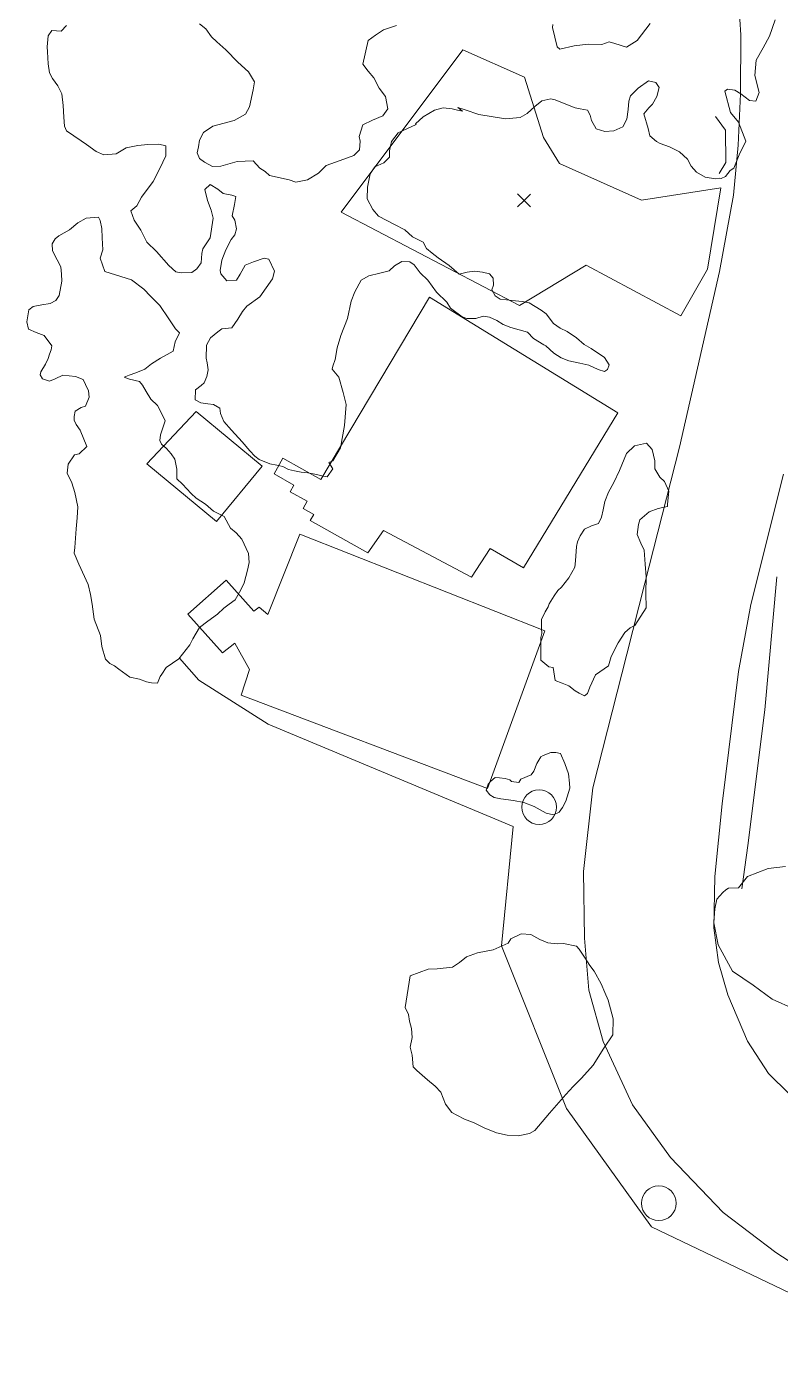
# Model space of a CAD drawing. Header units: metres. Extents: x 4652992 to 4879070, y 2074171 to 2309877.
# Drawn here: x 4653715.6 to 4653748.9, y 2306132.1 to 2306191.8 of the extents above; entities that cross this region are included whole.
import ezdxf

# ---------------------------------------------------------------- set-up
doc = ezdxf.new("R2010")
doc.units = ezdxf.units.M
doc.header["$MEASUREMENT"] = 0
doc.layers.get('0').update_dxf_attribs({"color": 4, "lineweight": 0})
for name, color, linetype, lineweight in [('Level 18', 5, 'Continuous', 0), ('Level 30', 5, 'Continuous', 0), ('Level 37', 3, 'Continuous', 0), ('Level 40', 1, 'Continuous', 0), ('Level 47', 6, 'Continuous', 0), ('Level 61', 4, 'Continuous', 0), ('Level 62', 4, 'Continuous', 0), ('Level 63', 3, 'Continuous', 0)]:
    doc.layers.add(name, color=color, linetype=linetype, lineweight=lineweight)

# ---------------------------------------------------------------- blocks, each defined once
blk = doc.blocks.new('POSTE')
at = {"color": 0, "linetype": 'ByBlock', "lineweight": -2}
blk.add_circle((0, 0), 0.77, dxfattribs=at)
blk = doc.blocks.new('COTA')
at = {"color": 0, "linetype": 'ByBlock', "lineweight": -2, "ltscale": 10}
for p, q in [((0, 0), (-1.419522, -1.408457)), ((-1.408457, 1.419522), (0, 0)), ((1.419522, 1.408457), (0, 0)), ((0, 0), (1.408457, -1.419522))]:
    blk.add_line(p, q, dxfattribs=at)

msp = doc.modelspace()

# ---------------------------------------------------------------- linework, layer by layer
at = {"layer": 'Level 18', "color": 30}
for points in [[(4653750.938367, 2306136.035529, 1413.670102), (4653748.738423, 2306137.474001, 1414.018993), (4653746.403911, 2306139.245975, 1414.381161), (4653744.071176, 2306141.673157, 1414.798949), (4653742.391749, 2306144.016379, 1415.117297), (4653741.094044, 2306146.814665, 1415.449936), (4653740.4629, 2306149.089581, 1415.671379), (4653740.265375, 2306151.388172, 1415.84282), (4653740.224737, 2306154.35458, 1416.132462), (4653740.642162, 2306158.0613, 1416.412697), (4653742.142182, 2306163.974614, 1417.06464), (4653742.934682, 2306167.118031, 1417.462828), (4653744.479277, 2306173.149602, 1418.017906), (4653745.275265, 2306176.644036, 1418.348687), (4653746.239958, 2306180.921831, 1418.729887), (4653746.857918, 2306184.310535, 1418.988005), (4653747.071575, 2306186.523703, 1419.05946), (4653747.171004, 2306188.803209, 1419.299706), (4653747.189889, 2306191.415101, 1419.608363), (4653746.875182, 2306196.184447, 1419.893928)], [(4653749.07085, 2306171.944263, 1417.813464), (4653747.639297, 2306166.171942, 1417.220197), (4653747.085617, 2306163.208763, 1416.886846), (4653746.363325, 2306157.350669, 1416.345196), (4653746.041848, 2306154.13293, 1415.923907), (4653745.990573, 2306151.851596, 1415.555717), (4653746.193775, 2306150.314801, 1415.332628), (4653746.610799, 2306148.88908, 1415.12336), (4653747.488198, 2306146.832187, 1414.929413), (4653748.419743, 2306145.397117, 1414.671893), (4653750.259442, 2306143.585624, 1414.440037)]]:
    msp.add_polyline3d(points, dxfattribs=at)
at = {"layer": 'Level 30', "color": 1, "elevation": 1420.571976, "flags": 128}
msp.add_lwpolyline([(4653727.674389, 2306169.298283), (4653738.510371, 2306165.008145), (4653735.980943, 2306158.023573), (4653725.066404, 2306162.160535), (4653725.443024, 2306163.290563), (4653724.792914, 2306164.465809), (4653724.250311, 2306164.041812), (4653722.715032, 2306165.742705), (4653724.409708, 2306167.260755), (4653725.637899, 2306165.883974), (4653725.869969, 2306166.063446), (4653726.258336, 2306165.738938), (4653727.674389, 2306169.298283)], dxfattribs=at)
at = {"layer": 'Level 30', "color": 1}
for points in [[(4653741.750047, 2306174.673016, 1421.321976), (4653737.5719, 2306167.793447, 1421.321976), (4653736.09176, 2306168.655062, 1421.721975), (4653735.261981, 2306167.381922, 1421.721975), (4653731.377656, 2306169.452321, 1421.721975), (4653730.6832, 2306168.460935, 1421.721975), (4653728.131233, 2306169.8913, 1421.271976), (4653728.284364, 2306170.164506, 1421.271976), (4653727.817518, 2306170.426171, 1421.171975), (4653727.997696, 2306170.747634, 1421.171975), (4653727.2379, 2306171.173495, 1421.171975), (4653727.403585, 2306171.4691, 1421.171975), (4653726.525514, 2306171.961254, 1421.171975), (4653726.9146, 2306172.655439, 1421.171975), (4653728.595458, 2306171.713327, 1421.371976), (4653733.414023, 2306179.796669, 1421.371976), (4653741.750047, 2306174.673016, 1421.321976)], [(4653726.00592, 2306172.305494, 1422.171975), (4653723.976182, 2306169.858364, 1422.171975), (4653720.8956, 2306172.413511, 1422.371976), (4653723.082168, 2306174.730561, 1422.371976), (4653726.00592, 2306172.305494, 1422.171975)]]:
    msp.add_polyline3d(points, dxfattribs=at)
at = {"layer": 'Level 37'}
for points in [[(4653748.780555, 2306167.40636, 1419.046634), (4653748.247331, 2306161.503844, 1419.146634), (4653747.499291, 2306155.506755, 1419.046634), (4653747.233638, 2306153.583479, 1419.046634)], [(4653756.285649, 2306132.128541, 1414.4866), (4653749.372305, 2306135.671557, 1415.7466), (4653743.231286, 2306138.609892, 1416.2466), (4653739.47692, 2306143.856123, 1417.1466), (4653736.587891, 2306151.054338, 1418.1466), (4653737.114369, 2306156.342454, 1419.4466), (4653726.271381, 2306160.875944, 1420.3466), (4653723.193228, 2306162.825406, 1420.7466), (4653722.334617, 2306163.798385, 1420.7466)]]:
    msp.add_polyline3d(points, dxfattribs=at)
at = {"layer": 'Level 40', "color": 3}
for points in [[(4653723.220792, 2306191.897467, 1428.384873), (4653723.504874, 2306191.673669, 1428.384873), (4653723.761759, 2306191.317984, 1428.384873), (4653723.993066, 2306191.105097, 1428.384873), (4653724.387389, 2306190.748453, 1428.384873), (4653724.92682, 2306190.196935, 1427.984873), (4653725.392837, 2306189.770173, 1427.384873), (4653725.665251, 2306189.327998, 1427.284872), (4653725.604291, 2306188.982128, 1427.084872), (4653725.446199, 2306188.215413, 1427.084872), (4653725.269503, 2306187.89361, 1427.084872), (4653724.757826, 2306187.612454, 1426.784872), (4653723.823555, 2306187.364573, 1426.784872), (4653723.408544, 2306187.091926, 1426.784872), (4653723.222549, 2306186.741419, 1426.284872), (4653723.188968, 2306186.4447, 1426.284872), (4653723.121451, 2306186.180614, 1425.984873), (4653723.228424, 2306185.934688, 1425.584872), (4653723.441586, 2306185.776391, 1425.084872), (4653723.801762, 2306185.585255, 1424.284872), (4653724.163707, 2306185.593394, 1424.284872), (4653724.899374, 2306185.801129, 1424.284872), (4653725.596708, 2306185.822915, 1424.284872), (4653725.892949, 2306185.512276, 1424.284872), (4653726.136843, 2306185.35097, 1424.284872), (4653726.322103, 2306185.174104, 1424.284872), (4653727.194104, 2306184.994237, 1424.384873), (4653727.491631, 2306184.878684, 1424.584872), (4653728.013662, 2306184.992076, 1424.584872), (4653728.48882, 2306185.281301, 1424.584872), (4653728.836596, 2306185.624586, 1424.584872), (4653729.614961, 2306185.906393, 1424.584872), (4653730.062757, 2306186.062846, 1424.584872), (4653730.308927, 2306186.316418, 1424.584872), (4653730.332369, 2306186.699152, 1424.584872), (4653730.290949, 2306186.901517, 1424.584872), (4653730.45349, 2306187.421537, 1424.584872), (4653730.885635, 2306187.636587, 1424.584872), (4653731.338881, 2306187.819586, 1424.584872), (4653731.5694, 2306188.131735, 1424.584872), (4653731.460748, 2306188.680167, 1424.584872), (4653731.175505, 2306189.043687, 1424.584872), (4653730.938717, 2306189.507883, 1424.584872), (4653730.695692, 2306189.807286, 1424.584872), (4653730.452675, 2306190.106678, 1424.584872), (4653730.698007, 2306191.162957, 1424.584872), (4653731.023827, 2306191.399961, 1424.584872), (4653731.37621, 2306191.631467, 1424.584872), (4653731.941126, 2306191.818996, 1424.584872)], [(4653748.71239, 2306192.075961, 1424.684873), (4653748.453385, 2306191.354671, 1424.684873), (4653748.179381, 2306190.830176, 1424.684873), (4653747.873333, 2306190.284615, 1424.684873), (4653747.813668, 2306189.611537, 1423.784872), (4653748.008206, 2306188.851805, 1423.584872), (4653747.846355, 2306188.469352, 1423.584872), (4653747.574588, 2306188.497853, 1423.584872), (4653747.192227, 2306188.798799, 1423.584872), (4653746.921165, 2306188.965797, 1423.584872), (4653746.604475, 2306189.004175, 1423.484873), (4653746.47608, 2306188.919809, 1423.484873), (4653746.732028, 2306187.975568, 1424.384873), (4653747.079543, 2306187.542169, 1424.784872), (4653747.406421, 2306186.698816, 1425.084872), (4653747.116179, 2306186.094888, 1425.084872), (4653746.884515, 2306185.50648, 1425.084872), (4653746.724415, 2306185.401277, 1425.084872), (4653746.505033, 2306185.142331, 1425.084872), (4653746.318364, 2306185.042625, 1425.084872), (4653746.235168, 2306185.059437, 1424.484873), (4653746.064692, 2306185.039333, 1424.484873), (4653745.605063, 2306185.106534, 1424.184873), (4653745.233291, 2306185.322035, 1424.184873), (4653744.984332, 2306185.595236, 1424.184873), (4653744.826116, 2306185.905062, 1424.184873), (4653744.481533, 2306186.225996, 1423.784872), (4653744.037606, 2306186.456585, 1423.684873), (4653743.622559, 2306186.597945, 1423.684873), (4653743.46275, 2306186.686683, 1423.484873), (4653743.162583, 2306186.943098, 1423.384873), (4653743.089577, 2306187.263353, 1423.384873), (4653742.890302, 2306187.914861, 1423.384873), (4653743.110278, 2306188.174462, 1423.384873), (4653743.281738, 2306188.333147, 1423.384873), (4653743.46485, 2306188.683582, 1423.384873), (4653743.573525, 2306189.077148, 1423.384873), (4653743.425374, 2306189.301955, 1423.384873), (4653743.105775, 2306189.368083, 1423.384873), (4653742.650865, 2306189.04617, 1423.384873), (4653742.302482, 2306188.70221, 1423.384873), (4653742.226614, 2306188.468275, 1423.384873), (4653742.208763, 2306188.111379, 1423.384873), (4653742.147865, 2306187.680164, 1423.384873), (4653741.964737, 2306187.329713, 1423.384873), (4653741.569256, 2306187.161905, 1423.384873), (4653741.174501, 2306187.132648, 1423.384873), (4653740.780478, 2306187.24194, 1423.384873), (4653740.579818, 2306187.61634, 1423.384873), (4653740.517067, 2306187.851236, 1423.384873), (4653740.395582, 2306188.070544, 1423.384873), (4653740.076006, 2306188.136682, 1423.384873), (4653739.860672, 2306188.18035, 1423.784872), (4653739.449212, 2306188.347711, 1424.184873), (4653738.965617, 2306188.530141, 1424.484873), (4653738.772481, 2306188.569859, 1424.584872), (4653738.378748, 2306188.483904, 1425.184873), (4653738.072794, 2306188.242836, 1425.284872), (4653737.730923, 2306187.926466, 1425.284872), (4653737.416337, 2306187.742707, 1425.284872), (4653736.767563, 2306187.683423, 1425.284872), (4653735.597518, 2306187.883202, 1425.284872), (4653734.98974, 2306188.092047, 1425.084872), (4653734.65642, 2306188.188748, 1424.984873), (4653734.866304, 2306188.034746, 1424.684873), (4653734.646346, 2306188.080372, 1424.384873), (4653734.413457, 2306188.128608, 1424.284872), (4653734.009198, 2306188.184587, 1424.284872), (4653733.625297, 2306188.070179, 1424.284872), (4653733.123351, 2306187.786333, 1424.284872), (4653732.780913, 2306187.469466, 1424.284872), (4653732.816427, 2306187.434684, 1424.484873), (4653732.021527, 2306187.073162, 1424.484873), (4653731.721402, 2306186.692273, 1424.484873), (4653731.633882, 2306186.267357, 1424.484873), (4653731.632334, 2306185.990772, 1424.484873), (4653731.386124, 2306185.73715, 1424.484873), (4653730.991392, 2306185.56966, 1424.484873), (4653730.787387, 2306185.251908, 1424.484873), (4653730.667024, 2306184.667593, 1424.484873), (4653730.642802, 2306184.146425, 1424.484873), (4653730.906247, 2306183.676441, 1424.484873), (4653731.149372, 2306183.376825, 1424.484873), (4653731.858594, 2306183.011015, 1424.784872), (4653732.30947, 2306182.77921, 1424.784872), (4653732.652717, 2306182.459902, 1424.884873), (4653733.12592, 2306182.228334, 1425.384873), (4653733.27058, 2306181.952472, 1425.684873), (4653733.52967, 2306181.732929, 1425.684873), (4653733.794226, 2306181.539896, 1425.684873), (4653734.279936, 2306181.190705, 1423.184873), (4653734.726713, 2306180.802294, 1421.584872), (4653734.962375, 2306180.864807, 1421.584872), (4653735.080206, 2306180.896063, 1421.584872), (4653735.396002, 2306180.941976, 1421.584872), (4653735.748742, 2306180.89674, 1421.584872), (4653736.069281, 2306180.83034, 1421.584872), (4653736.223305, 2306180.631434, 1421.584872), (4653736.243016, 2306180.321179, 1421.584872), (4653736.165451, 2306180.110961, 1421.284872), (4653736.321814, 2306179.8533, 1421.084872), (4653736.540437, 2306179.696576, 1421.084872), (4653736.813286, 2306179.667907, 1421.084872), (4653737.059403, 2306179.644777, 1421.084872), (4653737.524908, 2306179.604055, 1421.084872), (4653737.819009, 2306179.543126, 1421.084872), (4653738.350417, 2306179.207608, 1420.884873), (4653738.569142, 2306179.050818, 1420.884873), (4653738.898873, 2306178.620202, 1420.884873), (4653739.192356, 2306178.420045, 1420.884873), (4653739.49684, 2306178.273347, 1420.884873), (4653739.913087, 2306177.992006, 1420.884873), (4653740.26037, 2306177.688339, 1420.284872), (4653740.559672, 2306177.514725, 1420.284872), (4653741.147292, 2306177.113965, 1420.284872), (4653741.360051, 2306176.790869, 1420.284872), (4653741.289261, 2306176.582327, 1420.284872), (4653741.160144, 2306176.497476, 1420.284872), (4653740.871093, 2306176.585277, 1420.284872), (4653740.464669, 2306176.781103, 1420.284872), (4653740.055801, 2306176.867425, 1420.384873), (4653739.572094, 2306176.974042, 1420.784872), (4653739.235292, 2306177.09959, 1420.784872), (4653738.914994, 2306177.30535, 1420.784872), (4653738.563196, 2306177.629138, 1420.784872), (4653738.461687, 2306177.678048, 1420.784872), (4653738.018651, 2306177.964981, 1420.784872), (4653737.741636, 2306178.245381, 1420.784872), (4653737.372629, 2306178.349715, 1420.784872), (4653737.003629, 2306178.454046, 1420.784872), (4653736.666886, 2306178.579567, 1420.784872), (4653736.394844, 2306178.753091, 1421.184873), (4653736.070792, 2306178.908004, 1421.484873), (4653735.778482, 2306178.944947, 1421.784872), (4653735.451776, 2306178.845671, 1421.784872), (4653735.055007, 2306178.845845, 1421.884873), (4653734.848002, 2306178.922329, 1422.284872), (4653734.343963, 2306179.310403, 1422.684873), (4653734.16824, 2306179.570462, 1422.784872), (4653733.724766, 2306180.00748, 1423.684873), (4653733.335178, 2306180.536963, 1424.084872), (4653732.987543, 2306180.863244, 1424.484873), (4653732.730969, 2306181.225694, 1424.884873), (4653732.534846, 2306181.349371, 1424.884873), (4653732.178566, 2306181.367811, 1424.884873), (4653731.863714, 2306181.18389, 1424.884873), (4653731.623086, 2306180.956907, 1424.884873), (4653731.212909, 2306180.8481, 1424.884873), (4653730.717573, 2306180.729253, 1424.884873), (4653730.376153, 2306180.550834, 1424.884873), (4653730.101923, 2306180.026277, 1424.884873), (4653729.934724, 2306179.617955, 1424.884873), (4653729.77611, 2306178.84791, 1424.884873), (4653729.480297, 2306178.099208, 1424.484873), (4653729.323229, 2306177.546191, 1424.284872), (4653729.235709, 2306177.031871, 1423.984873), (4653729.123047, 2306176.740215, 1423.484873), (4653729.10111, 2306176.603974, 1423.384873), (4653729.386995, 2306176.239355, 1423.384873), (4653729.580453, 2306175.560747, 1423.384873), (4653729.721441, 2306175.031795, 1423.384873), (4653729.641521, 2306174.104392, 1423.384873), (4653729.465237, 2306173.113607, 1423.384873), (4653729.126009, 2306172.545301, 1423.384873), (4653728.944259, 2306172.471921, 1423.384873), (4653729.134612, 2306172.182527, 1423.384873), (4653728.878342, 2306171.830665, 1423.684873)], [(4653738.873411, 2306191.864919, 1425.284872), (4653738.846133, 2306191.732341, 1425.284872), (4653739.059543, 2306190.886479, 1425.284872), (4653739.175903, 2306190.779466, 1425.284872), (4653739.809624, 2306190.926825, 1424.984873), (4653740.434899, 2306190.993884, 1424.584872), (4653741.029714, 2306190.982976, 1424.384873), (4653741.367876, 2306191.107574, 1424.284872), (4653741.609249, 2306191.030694, 1424.184873), (4653742.134034, 2306190.869682, 1423.784872), (4653742.606163, 2306191.162406, 1423.484873), (4653743.171733, 2306191.907752, 1423.184873)], [(4653728.878342, 2306171.830665, 1423.684873), (4653728.638739, 2306171.880359, 1423.684873), (4653728.399138, 2306171.930052, 1423.684873), (4653728.026432, 2306172.007352, 1423.684873), (4653727.728112, 2306172.041468, 1423.684873), (4653727.43528, 2306172.102202, 1423.684873), (4653727.169072, 2306172.157414, 1423.684873), (4653726.919321, 2306172.292477, 1423.684873), (4653726.65312, 2306172.347687, 1423.684873), (4653726.333685, 2306172.413937, 1423.684873), (4653725.870995, 2306172.59316, 1423.684873), (4653725.679986, 2306172.743789, 1423.684873), (4653725.4522, 2306172.985302, 1423.684873), (4653725.11876, 2306173.387481, 1423.684873), (4653724.642093, 2306173.9026, 1423.684873), (4653724.3032, 2306174.278128, 1423.684873), (4653724.15611, 2306174.641622, 1423.684873), (4653724.120153, 2306174.871068, 1423.684873), (4653723.849339, 2306175.038215, 1423.684873), (4653723.595148, 2306175.068073, 1423.884873), (4653723.283386, 2306175.112341, 1424.184873), (4653723.033916, 2306175.247244, 1424.184873), (4653723.041857, 2306175.68919, 1424.184873), (4653723.303924, 2306175.884369, 1424.184873), (4653723.437697, 2306175.995252, 1424.184873), (4653723.551178, 2306176.27668, 1424.184873), (4653723.611475, 2306176.569129, 1424.184873), (4653723.565408, 2306176.883621, 1424.184873), (4653723.524008, 2306177.086253, 1424.184873), (4653723.532757, 2306177.666572, 1424.184873), (4653723.710371, 2306177.990112, 1424.184873), (4653724.042037, 2306178.253995, 1424.184873), (4653724.207869, 2306178.385936, 1424.184873), (4653724.653158, 2306178.424758, 1423.784872), (4653724.927146, 2306178.811752, 1423.784872), (4653725.136949, 2306179.156568, 1423.784872), (4653725.324815, 2306179.394984, 1423.784872), (4653725.897987, 2306179.806366, 1423.984873), (4653726.451216, 2306180.606629, 1423.984873), (4653726.549054, 2306180.946757, 1423.984873), (4653726.296443, 2306181.470372, 1423.984873), (4653726.083666, 2306181.514455, 1423.984873), (4653725.623545, 2306181.356209, 1423.684873), (4653725.243461, 2306181.210283, 1423.484873), (4653725.02742, 2306180.809661, 1423.384873), (4653724.860577, 2306180.538983, 1423.384873), (4653724.439294, 2306180.515278, 1423.384873), (4653724.169217, 2306180.820989, 1423.384873), (4653724.14341, 2306180.965083, 1423.384873), (4653724.210071, 2306181.422998, 1423.384873), (4653724.3887, 2306181.885447, 1423.384873), (4653724.628159, 2306182.340219, 1423.784872), (4653724.783918, 2306182.557504, 1423.784872), (4653724.865349, 2306182.817911, 1423.784872), (4653724.784471, 2306183.19948, 1424.184873), (4653724.670115, 2306183.392611, 1424.484873), (4653724.774167, 2306183.897247, 1424.484873), (4653724.830967, 2306184.248254, 1424.784872), (4653724.650533, 2306184.313306, 1424.784872), (4653724.278722, 2306184.390316, 1424.784872), (4653724.040518, 2306184.578047, 1424.784872), (4653723.696091, 2306184.787775, 1424.784872), (4653723.455451, 2306184.560834, 1424.784872), (4653723.574838, 2306184.065563, 1424.784872), (4653723.737212, 2306183.64441, 1424.784872), (4653723.830866, 2306183.29284, 1424.784872), (4653723.700972, 2306182.421329, 1425.984873), (4653723.379627, 2306181.935315, 1425.984873), (4653723.335911, 2306181.72333, 1425.984873), (4653723.306958, 2306181.314866, 1425.984873), (4653723.114305, 2306181.050838, 1425.984873), (4653722.885029, 2306180.877291, 1425.984873), (4653722.412536, 2306180.86467, 1425.984873), (4653722.17397, 2306180.914105, 1425.984873), (4653721.8682, 2306181.190926, 1425.484873), (4653721.320446, 2306181.816933, 1424.584872), (4653720.893912, 2306182.233479, 1424.284872), (4653720.63145, 2306182.753627, 1423.884873), (4653720.335932, 2306183.202952, 1423.884873), (4653720.181458, 2306183.620689, 1423.684873), (4653720.449143, 2306183.842525, 1423.684873), (4653720.664454, 2306184.213849, 1423.684873), (4653721.174991, 2306184.916859, 1424.184873), (4653721.474377, 2306185.494523, 1424.484873), (4653721.74142, 2306186.050568, 1424.784872), (4653721.742657, 2306186.302837, 1425.284872), (4653721.737223, 2306186.50016, 1425.684873), (4653721.419058, 2306186.566048, 1425.684873), (4653720.933945, 2306186.558006, 1425.984873), (4653720.492708, 2306186.514082, 1426.384873), (4653719.986744, 2306186.400257, 1426.684873), (4653719.533345, 2306186.137887, 1426.984873), (4653718.997328, 2306186.089196, 1427.684873), (4653718.654908, 2306186.245975, 1428.084872), (4653718.219428, 2306186.557136, 1428.184873), (4653717.99248, 2306186.716478, 1428.484873), (4653717.339895, 2306187.154188, 1428.484873), (4653717.246079, 2306187.366151, 1428.484873), (4653717.216775, 2306187.75728, 1428.484873), (4653717.188315, 2306188.285736, 1428.484873), (4653717.128024, 2306188.79326, 1428.484873), (4653716.955903, 2306189.158913, 1428.484873), (4653716.720127, 2306189.482733, 1428.484873), (4653716.579003, 2306189.73195, 1428.484873), (4653716.523328, 2306190.128464, 1428.484873), (4653716.494885, 2306190.656817, 1428.484873), (4653716.485687, 2306190.8787, 1428.484873), (4653716.530948, 2306191.364271, 1428.484873), (4653716.690937, 2306191.606113, 1428.484873), (4653717.097572, 2306191.576937, 1428.484873), (4653717.342152, 2306191.828764, 1428.484873)], [(4653722.306541, 2306163.762744, 1422.584872), (4653721.754351, 2306163.382456, 1422.084872), (4653721.554831, 2306163.08975, 1422.084872), (4653721.487893, 2306162.983336, 1421.884873), (4653721.359846, 2306162.689977, 1421.584872), (4653721.099692, 2306162.702567, 1421.284872), (4653720.885875, 2306162.746967, 1421.284872), (4653720.57618, 2306162.867039, 1421.284872), (4653720.148562, 2306162.955836, 1421.284872), (4653719.65732, 2306163.312221, 1421.984873), (4653719.465792, 2306163.463385, 1421.984873), (4653719.259378, 2306163.566391, 1422.084872), (4653719.065707, 2306163.754675, 1422.284872), (4653718.899679, 2306164.32232, 1422.384873), (4653718.839126, 2306164.797211, 1422.784872), (4653718.567509, 2306165.525161, 1422.884873), (4653718.473277, 2306166.192291, 1423.084872), (4653718.395885, 2306166.625238, 1423.084872), (4653718.291855, 2306167.063699, 1423.084872), (4653717.884504, 2306167.961732, 1423.284872), (4653717.679492, 2306168.448747, 1423.284872), (4653717.702326, 2306168.694014, 1423.284872), (4653717.772743, 2306169.526894, 1423.684873), (4653717.814727, 2306170.021287, 1423.784872), (4653717.843892, 2306170.497184, 1424.084872), (4653717.714374, 2306171.144147, 1424.384873), (4653717.578526, 2306171.560454, 1424.384873), (4653717.362943, 2306171.993287, 1424.384873), (4653717.418651, 2306172.397549, 1424.384873), (4653717.697963, 2306172.810854, 1424.384873), (4653717.89681, 2306172.85577, 1424.484873), (4653718.231897, 2306173.180157, 1424.684873), (4653717.941099, 2306173.891873, 1425.184873), (4653717.77257, 2306174.148279, 1425.184873), (4653717.672719, 2306174.335073, 1425.184873), (4653717.679043, 2306174.499845, 1425.184873), (4653717.728344, 2306174.738742, 1425.184873), (4653717.984512, 2306174.907055, 1425.184873), (4653718.179311, 2306174.95501, 1425.384873), (4653718.342777, 2306175.366418, 1425.484873), (4653718.317932, 2306175.64822, 1425.484873), (4653718.181494, 2306175.92549, 1425.484873), (4653718.083464, 2306176.141931, 1425.584872), (4653717.738641, 2306176.276126, 1425.884873), (4653717.17573, 2306176.339581, 1427.084872), (4653716.840904, 2306176.175766, 1427.684873), (4653716.582808, 2306176.074059, 1428.084872), (4653716.271276, 2306176.166206, 1428.084872), (4653716.171918, 2306176.352084, 1428.084872), (4653716.199182, 2306176.484159, 1428.084872), (4653716.407594, 2306176.826577, 1428.084872), (4653716.528801, 2306177.067379, 1427.684873), (4653716.59327, 2306177.260457, 1427.084872), (4653716.657825, 2306177.453947, 1426.484873), (4653716.690302, 2306177.640897, 1425.284872), (4653716.349272, 2306178.094544, 1425.084872), (4653715.988637, 2306178.224662, 1425.084872), (4653715.660031, 2306178.375815, 1425.084872), (4653715.587601, 2306178.695265, 1425.084872), (4653715.670652, 2306179.231548, 1425.084872), (4653715.868253, 2306179.384308, 1425.084872), (4653716.240682, 2306179.445481, 1425.084872), (4653716.613113, 2306179.506653, 1425.084872), (4653716.863796, 2306179.648411, 1425.084872), (4653717.019267, 2306179.865248, 1425.084872), (4653717.138383, 2306180.497552, 1424.684873), (4653717.119006, 2306180.806155, 1424.684873), (4653717.092696, 2306181.137137, 1424.284872), (4653716.918893, 2306181.445299, 1423.984873), (4653716.724366, 2306181.845957, 1423.984873), (4653716.704973, 2306182.154876, 1423.984873), (4653716.834122, 2306182.377575, 1423.984873), (4653716.999979, 2306182.509513, 1423.984873), (4653717.470111, 2306182.772423, 1423.984873), (4653717.83938, 2306183.083945, 1423.984873), (4653718.213286, 2306183.283639, 1423.984873), (4653718.751357, 2306183.338459, 1423.984873), (4653718.830278, 2306183.183528, 1423.984873), (4653718.897386, 2306182.837025, 1423.984873), (4653718.92145, 2306182.416277, 1423.984873), (4653718.950159, 2306181.883678, 1423.984873), (4653718.835308, 2306181.524095, 1424.284872), (4653719.036853, 2306180.931499, 1424.484873), (4653720.219495, 2306180.552948, 1424.784872), (4653720.757656, 2306180.142043, 1425.084872), (4653721.053474, 2306179.83167, 1425.084872), (4653721.465611, 2306179.414155, 1425.084872), (4653721.871468, 2306178.831868, 1425.084872), (4653722.162136, 2306178.386103, 1425.184873), (4653722.338334, 2306178.215187, 1425.384873), (4653722.144644, 2306177.812696, 1425.384873), (4653722.061859, 2306177.397855, 1425.884873), (4653721.493758, 2306177.088739, 1426.584872), (4653721.106198, 2306176.839986, 1426.684873), (4653720.799493, 2306176.604486, 1426.884873), (4653720.406228, 2306176.437619, 1426.884873), (4653720.108758, 2306176.333692, 1426.884873), (4653719.884136, 2306176.249449, 1427.184873), (4653719.898556, 2306176.253647, 1427.484873), (4653720.121602, 2306176.154658, 1427.584872), (4653720.571101, 2306176.061457, 1427.584872), (4653720.702482, 2306175.896366, 1427.584872), (4653720.864935, 2306175.614547, 1427.584872), (4653721.069371, 2306175.268872, 1427.584872), (4653721.369504, 2306174.98606, 1427.584872), (4653721.52652, 2306174.677773, 1427.584872), (4653721.699078, 2306174.311108, 1427.584872), (4653721.497411, 2306173.685624, 1427.384873), (4653721.474767, 2306173.442061, 1427.384873), (4653721.539684, 2306173.282203, 1427.084872), (4653721.767847, 2306173.085503, 1426.684873), (4653721.96798, 2306172.850673, 1426.684873), (4653722.132622, 2306172.611563, 1426.284872), (4653722.227193, 2306172.165494, 1425.884873), (4653722.215715, 2306171.740869, 1425.484873), (4653722.470338, 2306171.506649, 1424.984873), (4653722.860631, 2306171.090192, 1424.884873), (4653723.081829, 2306170.88061, 1424.084872), (4653723.488249, 2306170.620337, 1423.784872), (4653723.85283, 2306170.316254, 1423.584872), (4653724.318722, 2306170.071084, 1423.284872), (4653724.596139, 2306169.555871, 1422.884873), (4653724.854354, 2306169.350005, 1422.484873), (4653725.103781, 2306169.075736, 1422.484873), (4653725.388451, 2306168.432541, 1422.484873), (4653725.418192, 2306168.036934, 1422.484873), (4653725.346731, 2306167.690135, 1422.484873), (4653725.204614, 2306167.135439, 1422.484873), (4653725.058619, 2306166.831905, 1422.484873), (4653724.799608, 2306166.384899, 1422.484873), (4653724.536722, 2306166.189076, 1422.484873), (4653724.306008, 2306166.014394, 1422.484873), (4653724.021974, 2306165.743432, 1422.584872), (4653723.598279, 2306165.441935, 1422.584872), (4653723.23342, 2306165.156039, 1422.584872), (4653722.93675, 2306164.66125, 1422.584872), (4653722.796249, 2306164.384404, 1422.584872), (4653722.306541, 2306163.762744, 1422.584872)], [(4653739.569692, 2306167.359428, 1420.884873), (4653739.844184, 2306167.83589, 1420.084872), (4653739.872453, 2306168.109312, 1420.084872), (4653739.918716, 2306168.74205, 1420.084872), (4653739.962764, 2306168.956328, 1420.084872), (4653740.071409, 2306169.213056, 1420.084872), (4653740.271441, 2306169.506677, 1420.084872), (4653740.583411, 2306169.665379, 1420.084872), (4653740.88437, 2306169.770513, 1420.084872), (4653741.025303, 2306170.048457, 1420.084872), (4653741.091361, 2306170.369848, 1420.084872), (4653741.168427, 2306170.744794, 1420.084872), (4653741.336876, 2306171.156626, 1420.084872), (4653741.564407, 2306171.584117, 1420.084872), (4653741.813949, 2306172.118714, 1420.084872), (4653742.134301, 2306172.861964, 1420.084872), (4653742.48476, 2306173.208089, 1420.084872), (4653743.011026, 2306173.322341, 1420.084872), (4653743.261716, 2306173.047027, 1420.084872), (4653743.382515, 2306172.54736, 1420.084872), (4653743.383606, 2306172.186412, 1420.184873), (4653743.596682, 2306171.811825, 1420.384873), (4653743.810213, 2306171.628014, 1420.384873), (4653744.001035, 2306171.197728, 1420.384873), (4653743.939108, 2306170.624463, 1420.384873), (4653743.943892, 2306170.511829, 1420.384873), (4653743.524716, 2306170.426249, 1420.184873), (4653743.132422, 2306170.284238, 1420.184873), (4653742.722899, 2306169.922437, 1420.184873), (4653742.652087, 2306169.713755, 1420.184873), (4653742.60236, 2306169.282792, 1420.384873), (4653742.75657, 2306168.89352, 1420.584872), (4653742.908089, 2306168.58588, 1420.684873), (4653742.94775, 2306167.963818, 1420.684873), (4653742.99841, 2306167.395251, 1420.684873), (4653742.989309, 2306166.671628, 1420.684873), (4653742.996704, 2306166.028263, 1420.684873), (4653742.499457, 2306165.238401, 1420.684873), (4653742.284547, 2306165.143452, 1420.684873), (4653742.047638, 2306164.941435, 1420.684873), (4653741.755727, 2306164.471738, 1420.684873), (4653741.444809, 2306163.879757, 1420.284872), (4653741.326381, 2306163.463136, 1419.684873), (4653740.761601, 2306163.05438, 1419.084872), (4653740.511557, 2306162.5186, 1419.084872), (4653740.397196, 2306162.234497, 1419.084872), (4653740.262243, 2306162.12258, 1419.084872), (4653740.037206, 2306162.253249, 1419.084872), (4653739.860341, 2306162.345932, 1419.084872), (4653739.571334, 2306162.573832, 1419.084872), (4653739.287108, 2306162.688796, 1419.084872), (4653738.976047, 2306162.80933, 1419.084872), (4653738.884712, 2306163.379002, 1419.584872), (4653738.696981, 2306163.417966, 1419.584872), (4653738.338811, 2306163.715984, 1419.584872), (4653738.33684, 2306164.541753, 1419.984873), (4653738.343095, 2306164.708093, 1419.984873), (4653738.381659, 2306164.895667, 1419.984873), (4653738.372133, 2306165.121155, 1419.984873), (4653738.368862, 2306165.51297, 1419.984873), (4653738.520873, 2306165.844617, 1419.984873), (4653738.656664, 2306166.078021, 1420.284872), (4653738.710979, 2306166.206367, 1420.284872), (4653738.921986, 2306166.553505, 1420.284872), (4653739.084183, 2306166.799074, 1420.284872), (4653739.256644, 2306166.940498, 1420.584872), (4653739.569692, 2306167.359428, 1420.884873)], [(4653737.901846, 2306158.633555, 1418.984873), (4653738.027906, 2306158.79879, 1418.884873), (4653738.153377, 2306159.13675, 1418.884873), (4653738.333954, 2306159.430805, 1418.784872), (4653738.438028, 2306159.488769, 1418.684873), (4653738.772152, 2306159.615453, 1418.684873), (4653738.998086, 2306159.624559, 1418.684873), (4653739.212979, 2306159.579939, 1418.684873), (4653739.398719, 2306159.135848, 1418.384873), (4653739.564863, 2306158.676457, 1418.284872), (4653739.609285, 2306158.265631, 1418.084872), (4653739.618853, 2306158.039331, 1418.084872), (4653739.443488, 2306157.45887, 1418.084872), (4653739.302023, 2306157.179802, 1418.084872), (4653739.150453, 2306156.973366, 1418.384873), (4653738.895276, 2306156.863044, 1418.484873), (4653738.572804, 2306156.930023, 1418.484873), (4653738.047872, 2306157.221648, 1418.784872), (4653737.580988, 2306157.402647, 1418.784872), (4653737.124408, 2306157.497478, 1418.784872), (4653736.569579, 2306157.561513, 1418.884873), (4653736.274205, 2306157.622862, 1418.884873), (4653736.075957, 2306157.748048, 1418.884873), (4653735.921131, 2306157.948223, 1418.884873), (4653736.003206, 2306158.211202, 1418.884873), (4653736.116892, 2306158.355604, 1418.884873), (4653736.316654, 2306158.51013, 1418.884873), (4653736.510135, 2306158.49795, 1418.884873), (4653736.75732, 2306158.474617, 1418.884873), (4653736.966613, 2306158.40315, 1418.884873), (4653737.036126, 2306158.332709, 1418.884873), (4653737.363875, 2306158.292645, 1418.884873), (4653737.450707, 2306158.442626, 1418.884873), (4653737.901846, 2306158.633555, 1418.984873)], [(4653749.561114, 2306148.248947, 1422.084872), (4653748.582171, 2306148.688337, 1421.884873), (4653747.741292, 2306149.31802, 1421.184873), (4653746.816109, 2306149.933806, 1420.784872), (4653746.181085, 2306151.09679, 1420.584872), (4653745.994109, 2306152.073332, 1420.484873), (4653746.042302, 2306152.698068, 1420.284872), (4653746.130272, 2306153.126686, 1420.284872), (4653746.39741, 2306153.413599, 1420.184873), (4653746.521989, 2306153.536701, 1420.184873), (4653746.636793, 2306153.612172, 1420.184873), (4653747.084989, 2306153.618384, 1420.184873), (4653747.488042, 2306154.130574, 1420.184873), (4653748.405221, 2306154.4863, 1420.184873), (4653749.168519, 2306154.576044, 1420.184873)], [(4653732.556395, 2306149.725944, 1419.884873), (4653733.350304, 2306150.0157, 1419.884873), (4653733.739877, 2306150.039665, 1419.884873), (4653734.418432, 2306150.10851, 1419.884873), (4653734.741903, 2306150.321145, 1419.884873), (4653735.045141, 2306150.566969, 1419.784872), (4653735.536365, 2306150.744774, 1419.784872), (4653736.22884, 2306150.880748, 1419.784872), (4653736.895473, 2306151.173726, 1418.784872), (4653737.004115, 2306151.361413, 1418.784872), (4653737.469443, 2306151.580097, 1418.784872), (4653737.886421, 2306151.563522, 1418.784872), (4653738.295561, 2306151.338309, 1418.784872), (4653738.651329, 2306151.194276, 1418.784872), (4653739.061423, 2306151.144088, 1418.784872), (4653739.344031, 2306151.155442, 1418.784872), (4653739.915232, 2306151.036725, 1418.784872), (4653740.02892, 2306150.907957, 1418.784872), (4653740.295882, 2306150.501999, 1418.784872), (4653740.509459, 2306150.177221, 1418.784872), (4653740.70325, 2306149.926646, 1418.784872), (4653741.009828, 2306149.372217, 1418.784872), (4653741.176014, 2306148.987156, 1418.784872), (4653741.315506, 2306148.642686, 1418.784872), (4653741.473883, 2306148.048901, 1418.784872), (4653741.533276, 2306147.826223, 1418.784872), (4653741.526543, 2306147.116774, 1419.184873), (4653741.123895, 2306146.525573, 1419.584872), (4653740.653711, 2306145.774331, 1419.984873), (4653740.132414, 2306145.196272, 1420.184873), (4653739.767394, 2306144.824178, 1420.284872), (4653739.450017, 2306144.470447, 1420.284872), (4653738.720626, 2306143.642726, 1420.284872), (4653738.072047, 2306142.86812, 1420.284872), (4653737.836419, 2306142.742226, 1420.284872), (4653737.32568, 2306142.638586, 1420.284872), (4653736.842522, 2306142.669143, 1420.284872), (4653736.373161, 2306142.766796, 1420.284872), (4653735.823921, 2306142.986015, 1420.284872), (4653735.382166, 2306143.217849, 1420.284872), (4653734.960156, 2306143.375609, 1420.284872), (4653734.612097, 2306143.552963, 1420.284872), (4653734.391236, 2306143.668872, 1420.284872), (4653734.118091, 2306144.04051, 1420.284872), (4653733.912958, 2306144.572876, 1420.284872), (4653733.652661, 2306144.836884, 1420.284872), (4653733.325336, 2306145.11483, 1420.284872), (4653732.851125, 2306145.528246, 1420.284872), (4653732.683642, 2306145.696112, 1420.184873), (4653732.637566, 2306146.210027, 1419.884873), (4653732.550903, 2306146.564543, 1419.684873), (4653732.640654, 2306147.000939, 1419.684873), (4653732.615955, 2306147.391116, 1419.684873), (4653732.516352, 2306147.720312, 1419.584872), (4653732.470937, 2306148.009816, 1419.584872), (4653732.32487, 2306148.320244, 1419.584872), (4653732.556395, 2306149.725944, 1419.884873)]]:
    msp.add_polyline3d(points, dxfattribs=at)
at = {"layer": 'Level 47'}
msp.add_polyline3d([(4653746.224848, 2306185.263663, 1419.433895), (4653746.519119, 2306185.756524, 1419.533894), (4653746.511847, 2306187.192603, 1419.533894), (4653746.063411, 2306187.789087, 1419.433895)], dxfattribs=at)
at = {"layer": 'Level 62'}
msp.add_polyline3d([(4653746.306731, 2306184.63423, 1419.005992), (4653745.720143, 2306181.03671, 1419.005992), (4653744.527774, 2306178.967013, 1419.055992), (4653740.335962, 2306181.212472, 1419.655991), (4653737.388967, 2306179.420123, 1419.905991), (4653729.498198, 2306183.550677, 1419.905991), (4653734.877098, 2306190.743419, 1419.905991), (4653737.613058, 2306189.538461, 1419.905991), (4653738.460804, 2306186.868186, 1419.955992), (4653739.168175, 2306185.717665, 1419.955992), (4653742.785656, 2306184.085238, 1419.655991), (4653746.306731, 2306184.63423, 1419.005992)], dxfattribs=at)

# ---------------------------------------------------------------- block references
at = {"layer": 'Level 61', "zscale": 0.1}
for p in [(4653738.258882, 2306157.198667, 1417.446634), (4653743.559711, 2306139.650356, 1415.046634)]:
    msp.add_blockref('POSTE', p, dxfattribs=at)
at = {"layer": 'Level 63', "xscale": 0.2, "yscale": 0.2, "zscale": 0.1}
msp.add_blockref('COTA', (4653737.592151, 2306184.077483, 1419.67617), dxfattribs=at)

doc.saveas('drawing.dxf')
